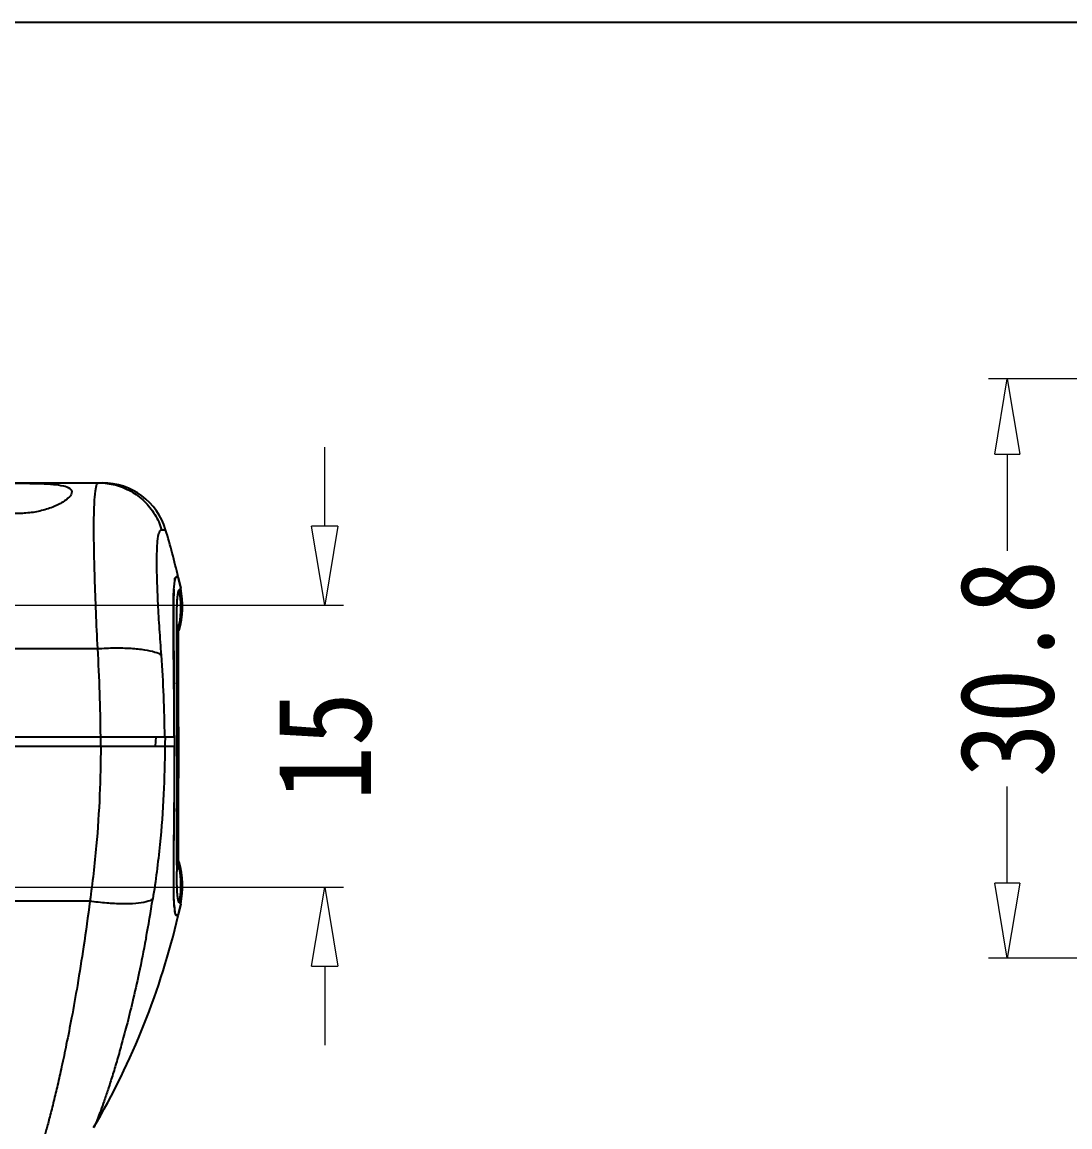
# Model space of a CAD drawing. Header units: millimetres. Extents: x 1786 to 4177, y -2705 to -1639.
# Drawn here: x 3901.3 to 3957, y -1697.6 to -1638.8 of the extents above; entities that cross this region are included whole.
import ezdxf

# ---------------------------------------------------------------- set-up
doc = ezdxf.new("R2010")
doc.units = ezdxf.units.MM
doc.layers.add('dim', color=3, linetype='Continuous', lineweight=9)
doc.styles.add('FFS', font='simfang0.ttf', dxfattribs={"width": 0.85})
doc.dimstyles.new('YanXiu', dxfattribs={"dimtxt": 2.5, "dimasz": 2.2, "dimexe": 1, "dimexo": 0.6, "dimgap": 0.66, "dimtad": 0, "dimzin": 9, "dimdsep": 46, "dimtxsty": 'FFS', "dimblk": 'CLOSEDBLANK', "dimcen": 0, "dimclrd": 256, "dimclre": 131, "dimclrt": 42, "dimazin": 2, "dimtfac": 1, "dimtofl": 0, "dimtmove": 0, "dimatfit": 3, "dimldrblk": 'CLOSEDBLANK', "dimfxl": 0, "dimlwd": 5, "dimlwe": 5, "dimarcsym": 0})

# ---------------------------------------------------------------- blocks, each defined once
blk = doc.blocks.new('*u4')
at = {"layer": 'Defpoints', "color": 2}
blk.add_lwpolyline([(-135.77, 94.941), (135.77, 94.941), (135.77, -94.941), (-135.77, -94.941)], close=True, dxfattribs=at)
blk = doc.blocks.new('_ClosedBlank')
at = {"color": 0, "linetype": 'ByBlock', "lineweight": -2}
for p, q in [((-1, 0.167), (0, 0)), ((-1, 0.167), (-1, -0.167)), ((0, 0), (-1, -0.167))]:
    blk.add_line(p, q, dxfattribs=at)
blk = doc.blocks.new('*D340')
at = {"layer": 'Defpoints', "color": 0}
for p in [(-102.476, 228.765), (-102.476, 213.765), (-73.713, 213.765)]:
    blk.add_point(p, dxfattribs=at)
at = {"layer": 'dim', "lineweight": 5}
for p, q in [((-73.713, 232.965), (-73.713, 237.165)), ((-73.713, 209.565), (-73.713, 205.365))]:
    blk.add_line(p, q, dxfattribs=at)
at = {"layer": 'dim', "color": 131, "lineweight": 5}
for p, q in [((-101.476, 228.765), (-72.713, 228.765)), ((-101.476, 213.765), (-72.713, 213.765))]:
    blk.add_line(p, q, dxfattribs=at)
at = {"layer": 'dim', "lineweight": 5, "xscale": 4.2, "yscale": 4.2, "zscale": 4.2}
for p, rotation in [((-73.713, 228.765), 270), ((-73.713, 213.765), 90)]:
    blk.add_blockref('_ClosedBlank', p, dxfattribs=dict(at, rotation=rotation))
at = {"layer": 'dim', "color": 42, "insert": (-73.713, 221.265), "char_height": 5, "attachment_point": 5, "rotation": 90, "style": 'FFS'}
blk.add_mtext('15', dxfattribs=at)
blk = doc.blocks.new('*D346')
at = {"layer": 'Defpoints', "color": 0}
for p in [(-17.737, 240.788), (-37.444, 209.988), (-20.592, 209.988)]:
    blk.add_point(p, dxfattribs=at)
at = {"layer": 'dim', "color": 131, "lineweight": 5}
for p, q in [((-18.737, 240.788), (-38.443, 240.788)), ((-21.591, 209.988), (-38.443, 209.988))]:
    blk.add_line(p, q, dxfattribs=at)
at = {"layer": 'dim', "lineweight": 5}
for p, q in [((-37.444, 236.788), (-37.444, 231.649)), ((-37.444, 213.988), (-37.444, 219.128))]:
    blk.add_line(p, q, dxfattribs=at)
at = {"layer": 'dim', "lineweight": 5, "xscale": 4, "yscale": 4, "zscale": 4}
for p, rotation in [((-37.444, 240.788), 90), ((-37.444, 209.988), 270)]:
    blk.add_blockref('_ClosedBlank', p, dxfattribs=dict(at, rotation=rotation))
at = {"layer": 'dim', "color": 42, "insert": (-37.444, 225.388), "char_height": 5, "attachment_point": 5, "rotation": 90, "style": 'FFS'}
blk.add_mtext('30.8', dxfattribs=at)
blk = doc.blocks.new('u161')
at = {"color": 7, "linetype": 'Continuous'}
for p, q in [((-153.433, 235.265), (-85.519, 235.265)), ((-82.382, 232.771), (-82.167, 232.771)), ((-81.501, 230.265), (-81.599, 230.265)), ((-81.497, 230.247), (-81.595, 230.247)), ((-81.497, 230.247), (-81.366, 229.658)), ((-81.451, 229.572), (-81.366, 229.658)), ((-81.581, 227.167), (-81.581, 227.183)), ((-91.107, 226.453), (-85.778, 226.453)), ((-81.475, 222.762), (-81.485, 225.162)), ((-81.473, 221.852), (-81.475, 222.763)), ((-94.992, 221.765), (-81.709, 221.765)), ((-85.618, 221.265), (-85.618, 221.765)), ((-82.699, 221.265), (-82.674, 221.765)), ((-81.548, 221.263), (-81.548, 221.765)), ((-81.473, 220.924), (-81.473, 221.853)), ((-94.976, 221.265), (-81.708, 221.265)), ((-81.474, 220.002), (-81.473, 220.923)), ((-81.477, 219.112), (-81.474, 220.002)), ((-81.484, 217.515), (-81.477, 219.113)), ((-81.486, 216.833), (-81.484, 217.517)), ((-81.486, 216.237), (-81.486, 216.835)), ((-81.483, 215.734), (-81.486, 216.239)), ((-81.477, 215.327), (-81.483, 215.736)), ((-81.581, 215.346), (-81.581, 215.361)), ((-81.469, 215.021), (-81.477, 215.329)), ((-86.194, 213.03), (-92.587, 213.029)), ((-81.366, 212.871), (-81.497, 212.283)), ((-81.366, 212.871), (-81.451, 212.957)), ((-81.501, 212.265), (-81.599, 212.265)), ((-81.497, 212.283), (-81.595, 212.283)), ((-83.21, 211.069), (-83.222, 211.004))]:
    blk.add_line(p, q, dxfattribs=at)
for points in [[(-81.485, 225.163), (-81.486, 225.812), (-81.486, 226.376), (-81.482, 226.852), (-81.476, 227.238), (-81.468, 227.527), (-81.46, 227.719), (-81.458, 227.74)], [(-81.453, 214.713), (-81.453, 214.718), (-81.46, 214.817), (-81.469, 215.021)]]:
    blk.add_lwpolyline(points, dxfattribs=at)
for centre, radius, start, end in [((-85.519, 231.765), 3.5, 16.71859, 90), ((-120.476, 221.265), 40, 13.00288, 16.71859), ((-81.599, 230.195), 0.07, 89.93225, 95.93073), ((-120.476, 221.265), 40, 12.11466, 12.97642), ((-85.766, 228.715), 4.5, 343.40337, 12.11466), ((-85.843, 228.628), 4.492, 348.55446, 12.13172), ((5.337, 227.362), 86.919, 179.85197, 180.11825), ((-85.852, 228.63), 4.501, 348.32908, 348.55506), ((-169.152, 221.29), 83.534, 0.32518, 3.54326), ((-147.159, 221.287), 64.946, 0.42119, 4.25326), ((-36.418, 218.817), 45.866, 176.3151, 176.94079), ((236.075, 212.705), 317.835, 179.35068, 179.52108), ((5.356, 215.167), 86.938, 179.88163, 180.14788), ((-85.766, 213.815), 4.5, 347.87485, 16.59348), ((-23.673, 215.091), 57.908, 180.14763, 180.48204), ((-85.848, 213.901), 4.497, 347.88007, 8.38248), ((-85.851, 213.9), 4.499, 10.49079, 11.66258), ((-85.84, 213.902), 4.489, 8.39254, 10.49129), ((-160.06, 225.46), 78.186, 349.39375, 350.93538), ((-120.476, 221.265), 40, 347.02358, 347.88534), ((-120.476, 221.265), 40, 329.54581, 346.99712)]:
    blk.add_arc(centre, radius, start, end, dxfattribs=at)
for points, start_tangent, end_tangent in [([(-92.8, 234.78), (-92.687, 234.973), (-92.353, 235.107), (-91.831, 235.186), (-91.152, 235.226), (-90.383, 235.241), (-89.568, 235.241), (-88.8, 235.226), (-88.12, 235.186), (-87.598, 235.107), (-87.264, 234.973), (-87.151, 234.78)], (-0.008727, 0.999962), (-0.008727, -0.999962)), ([(-85.778, 226.453), (-85.863, 228.389), (-85.929, 230.217), (-85.969, 231.873), (-85.976, 233.278), (-85.94, 234.354), (-85.855, 235.035), (-85.723, 235.265)], (-0.047329, 0.998879), (1, 0.000194)), ([(-85.723, 235.265), (-84.84, 235.151), (-84.015, 234.816), (-83.301, 234.284), (-82.745, 233.587), (-82.382, 232.771)], (1, 0), (0.286758, -0.958003)), ([(-87.151, 234.78), (-87.276, 234.525), (-87.628, 234.243), (-88.165, 233.977), (-88.844, 233.767), (-89.588, 233.655), (-90.363, 233.655), (-91.107, 233.767), (-91.786, 233.977), (-92.323, 234.243), (-92.676, 234.525), (-92.8, 234.78)], (-0.008727, -0.999962), (-0.008727, 0.999962)), ([(-82.392, 226.104), (-82.489, 227.493), (-82.566, 228.838), (-82.618, 230.09), (-82.634, 231.181), (-82.604, 232.036), (-82.52, 232.585), (-82.382, 232.771)], (-0.074347, 0.997232), (0.999999, 0.001061)), ([(-81.709, 221.765), (-81.718, 223.718), (-81.736, 225.55), (-81.753, 227.172), (-81.757, 228.491), (-81.738, 229.468), (-81.686, 230.063), (-81.606, 230.264)], (-0.001872, 0.999998), (0.994529, 0.104458)), ([(-81.595, 230.247), (-81.678, 230.066)], (-1, -0.000293), (-0.100804, -0.994906)), ([(-81.725, 229.616), (-81.746, 229.028), (-81.753, 228.336), (-81.752, 227.576), (-81.749, 227.166)], (-0.077897, -0.996961), (0.008136, -0.999967)), ([(-81.581, 227.587), (-81.579, 227.925), (-81.576, 228.207), (-81.571, 228.443), (-81.566, 228.639), (-81.56, 228.802), (-81.553, 228.939), (-81.546, 229.054), (-81.538, 229.15), (-81.531, 229.229), (-81.523, 229.298), (-81.514, 229.362), (-81.505, 229.418), (-81.495, 229.465), (-81.485, 229.504), (-81.474, 229.534), (-81.463, 229.557), (-81.451, 229.572)], (0.002758, 0.999996), (0.706158, 0.708054)), ([(-81.749, 227.166), (-81.745, 226.748), (-81.735, 225.838), (-81.725, 224.847), (-81.715, 223.803), (-81.709, 222.773), (-81.705, 221.778)], (0.008136, -0.999967), (0.001934, -0.999998)), ([(-81.548, 221.765), (-81.55, 222.538), (-81.556, 223.678), (-81.564, 224.632), (-81.57, 225.442), (-81.576, 226.127), (-81.58, 226.701), (-81.581, 227.167)], (-0.001462, 0.999999), (-0.00203, 0.999998)), ([(-85.778, 226.453), (-84.864, 226.49), (-84.013, 226.47), (-83.286, 226.395), (-82.733, 226.27), (-82.392, 226.104)], (0.997599, 0.069248), (0.776667, -0.629912)), ([(-81.705, 221.778), (-81.705, 221.265)], (0.001934, -0.999998), (-0.000003, -1)), ([(-85.618, 221.265), (-85.674, 218.677), (-85.853, 215.971), (-86.194, 213.03)], (-0.000004, -1), (-0.140849, -0.990031)), ([(-82.213, 221.265), (-82.275, 218.712), (-82.474, 216.044), (-82.85, 213.142)], (-0.000003, -1), (-0.157642, -0.987496)), ([(-81.708, 221.265), (-81.712, 219.73), (-81.723, 218.177), (-81.739, 216.727), (-81.743, 216.307)], (0, -1), (-0.011099, -0.999938)), ([(-81.705, 221.265), (-81.705, 220.793), (-81.708, 219.796), (-81.715, 218.762), (-81.724, 217.712), (-81.735, 216.716), (-81.74, 216.307)], (-0.000003, -1), (-0.01104, -0.999939)), ([(-81.581, 215.361), (-81.58, 215.828), (-81.576, 216.403), (-81.57, 217.087), (-81.564, 217.898), (-81.556, 218.85), (-81.55, 219.989), (-81.548, 221.263)], (0.00202, 0.999998), (0.000006, 1)), ([(-81.743, 216.307), (-81.752, 215.44), (-81.758, 214.344), (-81.75, 213.458), (-81.724, 212.804), (-81.674, 212.402)], (-0.011099, -0.999938), (0.1574, -0.987535)), ([(-81.749, 215.362), (-81.752, 214.968), (-81.753, 214.202), (-81.746, 213.506), (-81.725, 212.909), (-81.678, 212.464)], (-0.008128, -0.999967), (0.10011, -0.994976)), ([(-81.451, 212.957), (-81.463, 212.972), (-81.474, 212.995), (-81.485, 213.025), (-81.495, 213.064), (-81.505, 213.111), (-81.514, 213.167), (-81.523, 213.231), (-81.531, 213.3), (-81.538, 213.379), (-81.546, 213.475), (-81.553, 213.59), (-81.56, 213.727), (-81.566, 213.89), (-81.571, 214.087), (-81.576, 214.322), (-81.579, 214.604)], (-0.706158, 0.708054), (-0.008592, 0.999963)), ([(-86.194, 213.03), (-86.529, 210.606), (-86.857, 208.55), (-87.165, 206.827), (-87.445, 205.399), (-87.694, 204.221), (-87.913, 203.249), (-88.119, 202.384), (-88.325, 201.564), (-88.511, 200.865), (-88.671, 200.294), (-88.807, 199.84), (-88.916, 199.505), (-88.992, 199.305)], (-0.126337, -0.991987), (-0.427337, -0.904093)), ([(-82.85, 213.142), (-83.195, 212.994), (-83.744, 212.905), (-84.461, 212.881), (-85.297, 212.923), (-86.194, 213.029)], (-0.801197, -0.598401), (-0.989032, 0.147699)), ([(-81.674, 212.402), (-81.599, 212.265)], (0.1574, -0.987535), (1, 0)), ([(-83.222, 211.004), (-83.587, 209.189), (-83.93, 207.668), (-84.243, 206.406), (-84.522, 205.367), (-84.767, 204.508), (-84.998, 203.745), (-85.229, 203.02), (-85.437, 202.403), (-85.616, 201.899), (-85.768, 201.499), (-85.889, 201.203)], (-0.185021, -0.982735), (-0.391044, -0.920372)), ([(-85.889, 201.203), (-85.973, 201.027)], (-0.391044, -0.920372), (-0.505953, -0.862561))]:
    blk.add_spline(points, degree=3, dxfattribs=dict(at, start_tangent=start_tangent, end_tangent=end_tangent))
at = {"layer": 'Defpoints', "xscale": 1.368000000000393, "yscale": 1.367999999999938, "zscale": 1.368}
blk.add_blockref('*u4', (0, 129.88), dxfattribs=at)
at = {"layer": 'dim'}
dim = blk.add_linear_dim(base=(-37.444, 209.988), p1=(-17.737, 240.788), p2=(-20.592, 209.988), angle=90, dimstyle='YanXiu', override={"dimtxt": 5, "dimasz": 4, "dimexe": 0.9995, "dimexo": 0.9995, "dimgap": 0.9995}, dxfattribs=at)
dim.commit()
dim.dimension.update_dxf_attribs({"geometry": '*D346', "text_midpoint": (-37.444, 225.388)})
dim = blk.add_linear_dim(base=(-73.713, 213.765), p1=(-102.476, 228.765), p2=(-102.476, 213.765), angle=90, dimstyle='YanXiu', override={"dimtxt": 5, "dimasz": 4.2, "dimexe": 0.9995, "dimexo": 0.9995, "dimgap": 0.9995}, dxfattribs=at)
dim.commit()
dim.dimension.update_dxf_attribs({"geometry": '*D340', "text_midpoint": (-73.713, 221.265), "dimtype": 128})

msp = doc.modelspace()

# ---------------------------------------------------------------- block references
msp.add_blockref('u161', (3991.104, -1898.608))

doc.saveas('drawing.dxf')
